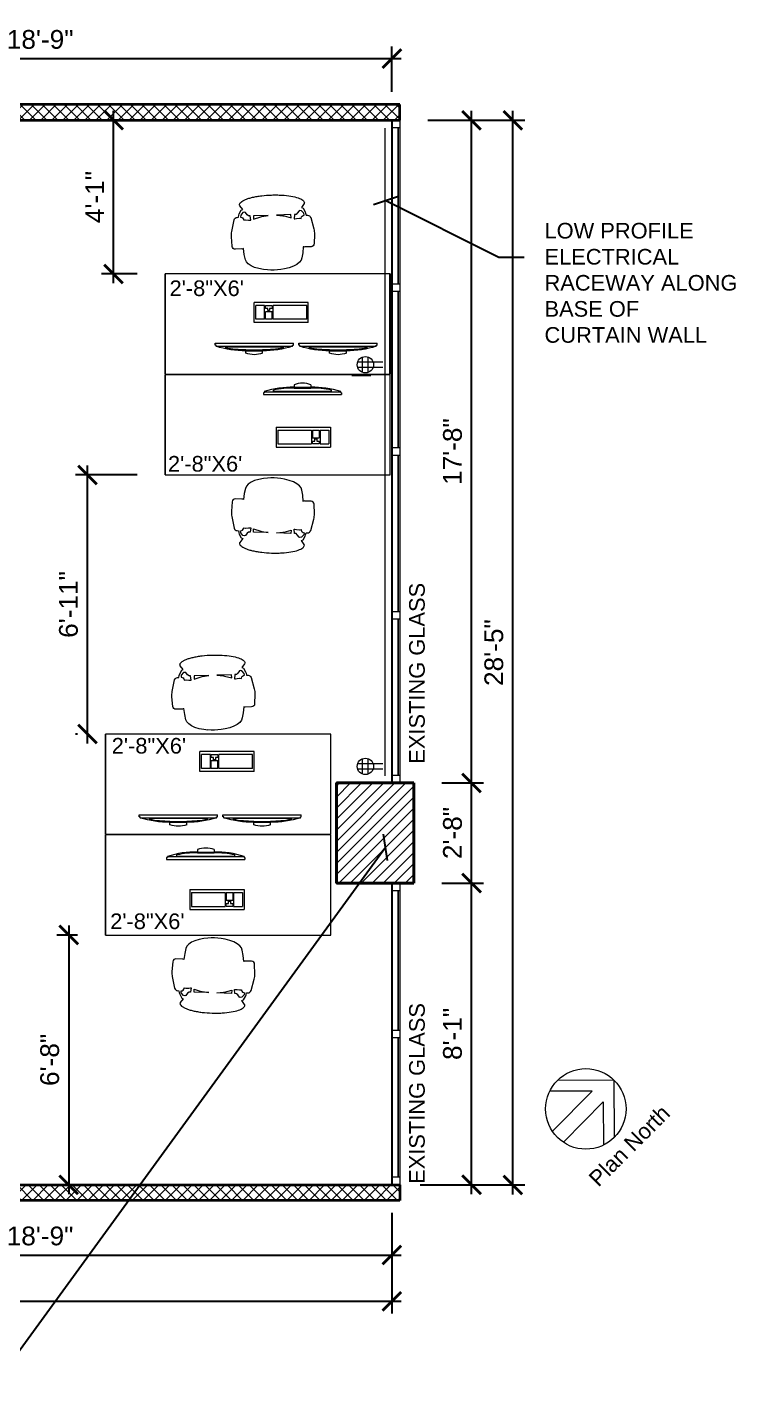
# Model space of a CAD drawing. Extents: x 65572 to 72871, y 30718 to 33858.
# Drawn here: x 66404 to 66630.6, y 32123.5 to 32558.7 of the extents above; entities that cross this region are included whole.
import ezdxf

# ---------------------------------------------------------------- set-up
doc = ezdxf.new("R2010")
doc.units = 0
doc.header["$LTSCALE"] = 0.5
doc.header["$MEASUREMENT"] = 0
doc.linetypes.add('HIDDEN', pattern=[0.375, 0.25, -0.125])
doc.layers.get('0').update_dxf_attribs({"color": 20, "linetype": 'CONTINUOUS'})
doc.layers.get('DEFPOINTS').update_dxf_attribs({"linetype": 'CONTINUOUS', "lineweight": 5})
for name, color, linetype, lineweight in [('Annotations', 40, 'CONTINUOUS', 5), ('Framing', 142, 'CONTINUOUS', 13), ('Hatches', 8, 'CONTINUOUS', 5), ('Layout', 154, 'CONTINUOUS', 5), ('Structure', 7, 'CONTINUOUS', 40), ('Viewed', 150, 'CONTINUOUS', 9), ('Walls', 7, 'CONTINUOUS', 35)]:
    doc.layers.add(name, color=color, linetype=linetype, lineweight=lineweight)
doc.layers.add('Areas', color=240, linetype='CONTINUOUS', lineweight=25, plot=False)
doc.styles.get("Standard").update_dxf_attribs({"font": 'arial.ttf'})
doc.dimstyles.new('ARCH', dxfattribs={"dimscale": 96, "dimtxt": 0.0625, "dimasz": 0.0625, "dimexe": 0.04, "dimexo": 0.09375, "dimgap": 0.03125, "dimtad": 1, "dimdec": 0, "dimrnd": 0.0625, "dimzin": 3, "dimdsep": 46, "dimlunit": 4, "dimtxsty": 'Standard', "dimblk1": 'ARCHTICK', "dimblk2": 'ARCHTICK', "dimsah": 1, "dimcen": 0, "dimdle": 0.03125, "dimclrd": 256, "dimclre": 256, "dimclrt": 256, "dimazin": 0, "dimtfac": 1, "dimtdec": 0, "dimtmove": 2, "dimatfit": 3, "dimldrblk": 'OBLIQUE', "dimfxl": 0.3, "dimfxlon": 1, "dimfrac": 2, "dimarcsym": 0})
pattern_1 = [(45, (63665.679, 30900.0605), (-1.767767, 1.767767), []), (135, (63665.679, 30900.0605), (-1.767767, -1.767767), [])]

# ---------------------------------------------------------------- blocks, each defined once
blk = doc.blocks.new('keyboard')
at = {"color": 0}
for p, q in [((8.72, 0), (-8.72, 0)), ((-8.72, -6.4), (-8.72, 0)), ((8.72, -6.4), (8.72, 0)), ((-5.33, -1), (-8.15, -1)), ((-8.15, -5.4), (-8.15, -1)), ((-5.33, -5.4), (-5.33, -1)), ((-5.03, -1.92), (-5.03, -1)), ((-5.03, -1), (-2.93, -1)), ((-4.3, -1.92), (-5.03, -1.92)), ((-2.92, -3.01), (-5.03, -3.01)), ((-5.03, -5.4), (-5.03, -3.01)), ((-4.3, -2.63), (-4.3, -1.92)), ((-3.71, -2.63), (-4.3, -2.63)), ((-2.93, -1.92), (-3.71, -1.92)), ((-3.71, -1.92), (-3.71, -2.63)), ((-2.93, -1), (-2.93, -1.92)), ((-2.92, -5.4), (-2.92, -3.01)), ((8.22, -1), (-2.62, -1)), ((-2.62, -5.4), (-2.62, -1)), ((8.22, -5.4), (8.22, -1)), ((8.72, -6.4), (-8.72, -6.4)), ((-5.33, -5.4), (-8.15, -5.4)), ((-2.92, -5.4), (-5.03, -5.4)), ((8.22, -5.4), (-2.62, -5.4))]:
    blk.add_line(p, q, dxfattribs=at)
blk = doc.blocks.new('_ArchTick')
at = {"const_width": 0.15}
blk.add_lwpolyline([(-0.5, -0.5), (0.5, 0.5)], dxfattribs=at)
blk = doc.blocks.new('*D19')
at = {"layer": 'Annotations', "linetype": 'ByBlock', "lineweight": -2}
for p, q in [((65921.12, 32180), (65921.12, 32147.36)), ((66520.62, 32179.47), (66520.62, 32147.36)), ((65918.12, 32151.2), (66523.62, 32151.2))]:
    blk.add_line(p, q, dxfattribs=at)
at = {"layer": 'DEFPOINTS', "color": 0}
for p in [(65921.12, 32193.47), (66520.62, 32188.47), (66520.62, 32151.2)]:
    blk.add_point(p, dxfattribs=at)
at = {"layer": 'Annotations', "lineweight": -2, "xscale": 6, "yscale": 6, "zscale": 6}
for p, rotation in [((65921.12, 32151.2), 179.9999999970818), ((66520.62, 32151.2), 359.9999999970818)]:
    blk.add_blockref('_ArchTick', p, dxfattribs=dict(at, rotation=rotation))
at = {"layer": 'Annotations', "insert": (66225.69, 32157.26), "char_height": 6, "attachment_point": 5, "rotation": 360}
blk.add_mtext('50\'-0"', dxfattribs=at)
blk = doc.blocks.new('_Oblique')
at = {"lineweight": -2}
blk.add_line((-0.5, -0.5), (0.5, 0.5), dxfattribs=at)
blk = doc.blocks.new('*D20')
at = {"layer": 'Annotations', "linetype": 'ByBlock', "lineweight": -2}
for p, q in [((66559.32, 32185.41), (66559.32, 32531.91)), ((66547.74, 32528.91), (66563.16, 32528.91)), ((66547.66, 32188.41), (66563.16, 32188.41))]:
    blk.add_line(p, q, dxfattribs=at)
at = {"layer": 'DEFPOINTS', "color": 0}
for p in [(66538.74, 32528.91), (66559.32, 32528.91), (66538.66, 32188.41)]:
    blk.add_point(p, dxfattribs=at)
at = {"layer": 'Annotations', "lineweight": -2, "xscale": 6, "yscale": 6, "zscale": 6}
for p, rotation in [((66559.32, 32528.91), 89.99999999708122), ((66559.32, 32188.41), 269.9999999970812)]:
    blk.add_blockref('_ArchTick', p, dxfattribs=dict(at, rotation=rotation))
at = {"layer": 'Annotations', "insert": (66553.26, 32358.66), "char_height": 6, "attachment_point": 5, "rotation": 90}
blk.add_mtext('28\'-5"', dxfattribs=at)
blk = doc.blocks.new('*D51')
at = {"layer": 'Annotations', "linetype": 'ByBlock', "lineweight": -2}
for p, q in [((66295.55, 32179.52), (66295.55, 32162.16)), ((66520.62, 32179.47), (66520.62, 32162.16)), ((66292.55, 32166), (66523.62, 32166))]:
    blk.add_line(p, q, dxfattribs=at)
at = {"layer": 'DEFPOINTS', "color": 0}
for p in [(66295.55, 32188.52), (66520.62, 32188.47), (66520.62, 32166)]:
    blk.add_point(p, dxfattribs=at)
at = {"layer": 'Annotations', "lineweight": -2, "xscale": 6, "yscale": 6, "zscale": 6, "rotation": 180}
blk.add_blockref('_ArchTick', (66295.55, 32166), dxfattribs=at)
at = {"layer": 'Annotations', "lineweight": -2, "xscale": 6, "yscale": 6, "zscale": 6}
blk.add_blockref('_ArchTick', (66520.62, 32166), dxfattribs=at)
at = {"layer": 'Annotations', "insert": (66408.08, 32172.07), "char_height": 6, "attachment_point": 5}
blk.add_mtext('18\'-9"', dxfattribs=at)
blk = doc.blocks.new('herman miller')
at = {"color": 0, "linetype": 'ByBlock', "lineweight": -2}
for p, q in [((2066, 3309), (2035, 3333)), ((2071, 3322), (2066, 3309)), ((2101, 3339), (2071, 3322)), ((2092, 3309), (2113, 3327)), ((2113, 3343), (2101, 3339)), ((2129, 3346), (2113, 3343)), ((2113, 3327), (2129, 3329)), ((2130, 3358), (2129, 3346)), ((2242, 3404), (2149, 3382)), ((2363, 3404), (2285, 3408)), ((2387, 3326), (2387, 3379)), ((2090, 3296), (2092, 3309)), ((2092, 3289), (2090, 3296)), ((2111, 3275), (2092, 3289)), ((2120, 3264), (2111, 3275)), ((2121, 3251), (2120, 3264)), ((2155, 3248), (2121, 3251)), ((2121, 3223), (2147, 3224)), ((2122, 3104), (2121, 3223)), ((2147, 3224), (2130, 3166)), ((2154, 3304), (2151, 3291)), ((2151, 3291), (2151, 3288)), ((2151, 3288), (2154, 3267)), ((2154, 3267), (2155, 3254)), ((2155, 3254), (2155, 3248)), ((2433, 3309), (2384, 3314)), ((2475, 3300), (2433, 3309)), ((2493, 3293), (2475, 3300)), ((2510, 3279), (2493, 3293)), ((2526, 3257), (2510, 3279)), ((2540, 3229), (2526, 3257)), ((2551, 3195), (2540, 3229)), ((2129, 3157), (2122, 3104)), ((2130, 3166), (2129, 3157)), ((2560, 3157), (2551, 3195)), ((2564, 3125), (2560, 3157)), ((2121, 2920), (2122, 3038)), ((2122, 3038), (2129, 2985)), ((2129, 2985), (2130, 2976)), ((2551, 2947), (2560, 2985)), ((2560, 2985), (2564, 3017)), ((2111, 2868), (2120, 2878)), ((2120, 2878), (2121, 2891)), ((2147, 2918), (2121, 2920)), ((2121, 2891), (2155, 2895)), ((2130, 2976), (2147, 2918)), ((2154, 2875), (2151, 2854)), ((2155, 2888), (2154, 2875)), ((2155, 2895), (2155, 2888)), ((2510, 2863), (2526, 2885)), ((2526, 2885), (2540, 2913)), ((2540, 2913), (2551, 2947)), ((2035, 2810), (2066, 2833)), ((2066, 2833), (2071, 2820)), ((2071, 2820), (2101, 2803)), ((2090, 2846), (2092, 2853)), ((2092, 2833), (2090, 2846)), ((2092, 2853), (2111, 2868)), ((2113, 2816), (2092, 2833)), ((2101, 2803), (2113, 2800)), ((2129, 2813), (2113, 2816)), ((2113, 2800), (2129, 2796)), ((2129, 2796), (2130, 2784)), ((2151, 2854), (2151, 2851)), ((2151, 2851), (2154, 2838)), ((2384, 2828), (2433, 2833)), ((2387, 2764), (2387, 2816)), ((2433, 2833), (2475, 2843)), ((2475, 2843), (2493, 2849)), ((2493, 2849), (2510, 2863)), ((2149, 2760), (2242, 2738)), ((2285, 2734), (2363, 2738))]:
    blk.add_line(p, q, dxfattribs=at)
for centre, radius, start, end in [((2028, 3323), 11.4, 52.4809, 89.3775), ((2154, 3330), 25.4, 181.636, 262.725), ((2155, 3357), 25.4, 103.3925, 178.698), ((2277, 3256), 152, 87.0643, 103.3925), ((2362, 3379), 25.4, 0, 87.0643), ((2362, 3326), 25.4, 332.4862, 0), ((2154, 3330), 25.4, 262.725, 269.798), ((2135, 3071), 432, 352.8004, 7.1996), ((2028, 2819), 11.4, 270.6225, 307.5191), ((2154, 2812), 25.4, 97.275, 178.364), ((2155, 2785), 25.4, 181.302, 256.6075), ((2154, 2812), 25.4, 90.202, 97.275), ((2362, 2764), 25.4, 272.9357, 0), ((2362, 2816), 25.4, 0, 27.5138), ((2277, 2886), 152, 256.6075, 272.9357)]:
    blk.add_arc(centre, radius, start, end, dxfattribs=at)
blk.add_open_spline([(2028, 3335), (2025, 3335), (2017, 3333), (2006, 3323), (1996, 3307), (1986, 3285), (1977, 3258), (1970, 3227), (1964, 3191), (1958, 3140), (1956, 3085), (1957, 3030), (1961, 2976), (1969, 2913), (1986, 2854), (2002, 2822), (2017, 2810), (2025, 2807), (2028, 2807)], degree=3, knots=[0, 0, 0, 0, 0.05, 0.1, 0.15, 0.2, 0.25, 0.3, 0.35, 0.4, 0.5, 0.55, 0.6, 0.7, 0.8, 0.9, 0.95, 1, 1, 1, 1], dxfattribs=at)
blk = doc.blocks.new('*D57')
at = {"layer": 'Annotations', "linetype": 'ByBlock', "lineweight": -2}
for p, q in [((66546.1, 32185.47), (66546.1, 32287.97)), ((66536.62, 32284.97), (66549.94, 32284.97)), ((66529.62, 32188.47), (66549.94, 32188.47))]:
    blk.add_line(p, q, dxfattribs=at)
at = {"layer": 'DEFPOINTS', "color": 0}
for p in [(66527.62, 32284.97), (66546.1, 32284.97), (66520.62, 32188.47)]:
    blk.add_point(p, dxfattribs=at)
at = {"layer": 'Annotations', "lineweight": -2, "xscale": 6, "yscale": 6, "zscale": 6}
for p, rotation in [((66546.1, 32284.97), 90), ((66546.1, 32188.47), 270)]:
    blk.add_blockref('_ArchTick', p, dxfattribs=dict(at, rotation=rotation))
at = {"layer": 'Annotations', "insert": (66540.03, 32236.72), "char_height": 6, "attachment_point": 5, "rotation": 90}
blk.add_mtext('8\'-1"', dxfattribs=at)
blk = doc.blocks.new('*D58')
at = {"layer": 'Annotations', "linetype": 'ByBlock', "lineweight": -2}
for p, q in [((66536.62, 32316.97), (66549.94, 32316.97)), ((66546.1, 32281.97), (66546.1, 32319.97)), ((66536.62, 32284.97), (66549.94, 32284.97))]:
    blk.add_line(p, q, dxfattribs=at)
at = {"layer": 'DEFPOINTS', "color": 0}
for p in [(66527.62, 32316.97), (66546.1, 32316.97), (66527.62, 32284.97)]:
    blk.add_point(p, dxfattribs=at)
at = {"layer": 'Annotations', "lineweight": -2, "xscale": 6, "yscale": 6, "zscale": 6}
for p, rotation in [((66546.1, 32316.97), 90), ((66546.1, 32284.97), 270)]:
    blk.add_blockref('_ArchTick', p, dxfattribs=dict(at, rotation=rotation))
at = {"layer": 'Annotations', "insert": (66540.03, 32300.97), "char_height": 6, "attachment_point": 5, "rotation": 90}
blk.add_mtext('2\'-8"', dxfattribs=at)
blk = doc.blocks.new('*D59')
at = {"layer": 'Annotations', "linetype": 'ByBlock', "lineweight": -2}
for p, q in [((66546.1, 32313.97), (66546.1, 32531.91)), ((66532.12, 32528.91), (66549.94, 32528.91)), ((66536.62, 32316.97), (66549.94, 32316.97))]:
    blk.add_line(p, q, dxfattribs=at)
at = {"layer": 'DEFPOINTS', "color": 0}
for p in [(66523.12, 32528.91), (66546.1, 32528.91), (66527.62, 32316.97)]:
    blk.add_point(p, dxfattribs=at)
at = {"layer": 'Annotations', "lineweight": -2, "xscale": 6, "yscale": 6, "zscale": 6}
for p, rotation in [((66546.1, 32528.91), 90), ((66546.1, 32316.97), 270)]:
    blk.add_blockref('_ArchTick', p, dxfattribs=dict(at, rotation=rotation))
at = {"layer": 'Annotations', "insert": (66540.03, 32422.94), "char_height": 6, "attachment_point": 5, "rotation": 90}
blk.add_mtext('17\'-8"', dxfattribs=at)
blk = doc.blocks.new('*D60')
at = {"layer": 'Annotations', "linetype": 'ByBlock', "lineweight": -2}
for p, q in [((66295.62, 32537.97), (66295.62, 32552.5)), ((66520.62, 32537.97), (66520.62, 32552.5)), ((66292.62, 32548.66), (66523.62, 32548.66))]:
    blk.add_line(p, q, dxfattribs=at)
at = {"layer": 'DEFPOINTS', "color": 0}
for p in [(66520.62, 32548.66), (66295.62, 32528.97), (66520.62, 32528.97)]:
    blk.add_point(p, dxfattribs=at)
at = {"layer": 'Annotations', "lineweight": -2, "xscale": 6, "yscale": 6, "zscale": 6, "rotation": 180}
blk.add_blockref('_ArchTick', (66295.62, 32548.66), dxfattribs=at)
at = {"layer": 'Annotations', "lineweight": -2, "xscale": 6, "yscale": 6, "zscale": 6}
blk.add_blockref('_ArchTick', (66520.62, 32548.66), dxfattribs=at)
at = {"layer": 'Annotations', "insert": (66408.12, 32554.73), "char_height": 6, "attachment_point": 5}
blk.add_mtext('18\'-9"', dxfattribs=at)
blk = doc.blocks.new('monitor')
at = {"color": 0, "linetype": 'ByBlock', "lineweight": -2}
for p, q in [((-12.52, 0.6), (-12.52, 0)), ((-12.52, 0.6), (-12.52, 0)), ((-12.22, 0.6), (-12.52, 0.6)), ((-12.52, 0), (12.52, 0)), ((-12.22, 0.95), (12.22, 0.95)), ((-12.22, 0.95), (-12.22, 0.6)), ((-9.24, 1.1), (-9.24, 1.45)), ((-9.24, 1.1), (-9.24, 1.45)), ((-9.24, 1.1), (9.24, 1.1)), ((-2.68, 3.17), (-2.68, 2.38)), ((-2.68, 2.38), (2.68, 2.38)), ((-2.68, 2.09), (2.68, 2.09)), ((2.68, 3.17), (2.68, 2.38)), ((9.24, 1.1), (9.24, 1.45)), ((12.22, 0.95), (12.22, 0.6)), ((12.22, 0.6), (12.52, 0.6)), ((12.52, 0.6), (12.52, 0))]:
    blk.add_line(p, q, dxfattribs=at)
for centre, radius, start, end in [((-3.23, -26.48), 28.87, 88.9181, 108.1434), ((-3.23, -26.48), 28.58, 88.9181, 102.1432), ((0, -3.88), 7.54, 69.1704, 110.8296), ((3.23, -26.48), 28.87, 71.8566, 91.0819), ((3.23, -26.48), 28.58, 77.8568, 91.0819)]:
    blk.add_arc(centre, radius, start, end, dxfattribs=at)
blk = doc.blocks.new('*D111')
at = {"layer": 'Annotations', "lineweight": -2}
for p, q in [((66423.25, 32329.63), (66423.25, 32418.47)), ((66439.11, 32415.47), (66419.41, 32415.47)), ((66420.05, 32332.63), (66419.41, 32332.63))]:
    blk.add_line(p, q, dxfattribs=at)
at = {"layer": 'DEFPOINTS', "color": 0}
for p in [(66423.25, 32415.47), (66448.11, 32415.47), (66429.05, 32332.63)]:
    blk.add_point(p, dxfattribs=at)
at = {"layer": 'Annotations', "lineweight": -2, "xscale": 6, "yscale": 6, "zscale": 6}
for p, rotation in [((66423.25, 32415.47), 90), ((66423.25, 32332.63), 270)]:
    blk.add_blockref('_ArchTick', p, dxfattribs=dict(at, rotation=rotation))
at = {"layer": 'Annotations', "insert": (66417.19, 32374.05), "char_height": 6, "attachment_point": 5, "rotation": 90}
blk.add_mtext('6\'-11"', dxfattribs=at)
blk = doc.blocks.new('*D125')
at = {"layer": 'Annotations', "lineweight": -2}
for p, q in [((66431.58, 32476.76), (66431.58, 32531.97)), ((66439.11, 32528.97), (66427.74, 32528.97)), ((66439.11, 32479.76), (66427.74, 32479.76))]:
    blk.add_line(p, q, dxfattribs=at)
at = {"layer": 'DEFPOINTS', "color": 0}
for p in [(66431.58, 32528.97), (66448.11, 32528.97), (66448.11, 32479.76)]:
    blk.add_point(p, dxfattribs=at)
at = {"layer": 'Annotations', "lineweight": -2, "xscale": 6, "yscale": 6, "zscale": 6}
for p, rotation in [((66431.58, 32528.97), 90), ((66431.58, 32479.76), 270)]:
    blk.add_blockref('_ArchTick', p, dxfattribs=dict(at, rotation=rotation))
at = {"layer": 'Annotations', "insert": (66425.57, 32504.36), "char_height": 6, "attachment_point": 5, "rotation": 90}
blk.add_mtext('4\'-1"', dxfattribs=at)
blk = doc.blocks.new('*D126')
at = {"layer": 'Annotations', "lineweight": -2}
for p, q in [((66420.05, 32268.35), (66413.41, 32268.35)), ((66417.25, 32271.35), (66417.25, 32185.47)), ((66420.05, 32188.47), (66413.41, 32188.47))]:
    blk.add_line(p, q, dxfattribs=at)
at = {"layer": 'DEFPOINTS', "color": 0}
for p in [(66429.05, 32268.35), (66417.25, 32188.47), (66429.05, 32188.47)]:
    blk.add_point(p, dxfattribs=at)
at = {"layer": 'Annotations', "lineweight": -2, "xscale": 6, "yscale": 6, "zscale": 6}
for p, rotation in [((66417.25, 32268.35), 90), ((66417.25, 32188.47), 270)]:
    blk.add_blockref('_ArchTick', p, dxfattribs=dict(at, rotation=rotation))
at = {"layer": 'Annotations', "insert": (66411.19, 32228.41), "char_height": 6, "attachment_point": 5, "rotation": 90}
blk.add_mtext('6\'-8"', dxfattribs=at)

msp = doc.modelspace()

# ---------------------------------------------------------------- hatches: boundary and pattern name
at = {"layer": 'Hatches'}
h = msp.add_hatch(dxfattribs=at)
h.set_pattern_fill('ANSI37', color=256, scale=20, style=0)
h.set_pattern_definition(pattern_1)
h.paths.add_polyline_path([(66290.622504, 32440.968035), (66132.622504, 32440.968035), (66132.622504, 32389.468035), (65921.122504, 32389.468035), (65921.122504, 32384.468035), (66132.622504, 32384.468035), (66132.622504, 32297.468035), (66141.622504, 32297.468035), (66141.622504, 32302.468035), (66137.622504, 32302.468035), (66137.622504, 32435.968035), (66295.622504, 32435.968035), (66295.622504, 32528.968035), (66523.122504, 32528.968035), (66523.122504, 32533.968035), (66295.622504, 32533.968035), (66295.622504, 32534.513038), (66290.622504, 32534.525016)])
h = msp.add_hatch(dxfattribs=at)
h.set_pattern_fill('ANSI31', color=256, scale=20, style=0)
h.set_pattern_definition([(45, (63665.679, 30900.0605), (-1.767767, 1.767767), [])])
h.paths.add_polyline_path([(66502.872504, 32316.968035), (66527.622504, 32316.968035), (66527.622504, 32284.968035), (66502.872504, 32284.968035)])
h = msp.add_hatch(dxfattribs=at)
h.set_pattern_fill('ANSI37', color=256, scale=20, style=0)
h.set_pattern_definition(pattern_1)
h.paths.add_polyline_path([(66349.622504, 32141.767797), (66354.622504, 32141.767797), (66354.622504, 32183.468035), (66523.122504, 32183.468035), (66523.122504, 32188.468035), (65921.122504, 32188.468035), (65921.122504, 32183.468035), (66063.622504, 32183.468035), (66063.622504, 32141.767797), (66068.622504, 32141.767797), (66068.622504, 32183.468035), (66206.622504, 32183.468035), (66206.622504, 32141.767797), (66211.622504, 32141.767797), (66211.622504, 32183.468035), (66349.622504, 32183.468035)])

# ---------------------------------------------------------------- linework, layer by layer
at = {"color": 0}
msp.add_line((66520.106694, 32447.756865), (66520.106694, 32479.756865), dxfattribs=at)
at = {"layer": 'Annotations', "linetype": 'HIDDEN'}
msp.add_line((66518.333691, 32526.33906), (66518.333691, 32319.14048), dxfattribs=at)
at = {"layer": 'Annotations'}
for p, q in [((66517.771191, 32451.59025), (66509.665259, 32451.59025)), ((66511.273187, 32448.242008), (66511.273187, 32453.196439)), ((66513.023187, 32448.246712), (66513.023187, 32453.191735)), ((66513.836393, 32447.219223), (66507.836393, 32447.219223)), ((66517.771191, 32449.848197), (66509.671912, 32449.848197)), ((66511.273187, 32319.787603), (66511.273187, 32324.742035)), ((66513.023187, 32319.792307), (66513.023187, 32324.737331)), ((66517.771191, 32323.135846), (66509.665259, 32323.135846)), ((66517.771191, 32321.393792), (66509.671912, 32321.393792)), ((66591.646444, 32221.966636), (66573.581755, 32221.863632)), ((66591.646444, 32221.966636), (66591.774194, 32203.902104)), ((66584.706477, 32218.442264), (66571.083022, 32218.364584)), ((66584.706477, 32218.442264), (66572.11416, 32205.688061)), ((66588.211006, 32214.982217), (66575.583079, 32202.191945)), ((66588.211006, 32214.982217), (66588.308778, 32201.156843))]:
    msp.add_line(p, q, dxfattribs=at)
for centre, radius in [((66512.141534, 32450.719223), 2.625), ((66512.141534, 32322.264819), 2.625), ((66582.666448, 32212.734371), 12.879249)]:
    msp.add_circle(centre, radius, dxfattribs=at)
at = {"layer": 'Areas'}
msp.add_lwpolyline([(66063.622504, 32188.468035), (66063.622504, 32297.468035), (66270.622504, 32297.468035), (66270.622504, 32285.968035), (66295.622504, 32285.968035), (66295.622504, 32528.968035), (66520.622504, 32528.968035), (66520.622504, 32316.968035), (66502.872504, 32316.968035), (66502.872504, 32284.968035), (66520.622504, 32284.968035), (66520.622504, 32188.468035)], close=True, dxfattribs=at)
at = {"layer": 'Framing'}
for p, q in [((66511.122504, 32528.968035), (66511.122504, 32528.914212)), ((66520.622504, 32528.968035), (66520.622504, 32526.468035)), ((66523.122504, 32528.968035), (66520.622504, 32528.968035)), ((66523.122504, 32526.468035), (66520.622504, 32526.468035)), ((66522.504393, 32526.468035), (66522.504393, 32476.593035)), ((66522.622504, 32526.468035), (66522.504393, 32526.468035)), ((66522.622504, 32526.468035), (66522.622504, 32476.593035)), ((66523.122504, 32528.968035), (66523.122504, 32526.468035)), ((66523.122504, 32528.968035), (66523.122504, 32528.914212)), ((66523.122504, 32528.914212), (66523.199345, 32528.914212)), ((66520.622504, 32476.593035), (66520.622504, 32474.093035)), ((66520.622504, 32476.593035), (66523.122504, 32476.593035)), ((66523.122504, 32474.093035), (66520.622504, 32474.093035)), ((66522.504393, 32476.593035), (66522.622504, 32476.593035)), ((66522.504393, 32474.093035), (66522.504393, 32424.218035)), ((66522.622504, 32474.093035), (66522.504393, 32474.093035)), ((66522.622504, 32474.093035), (66522.622504, 32424.218035)), ((66523.122504, 32476.593035), (66523.122504, 32474.093035)), ((66520.622504, 32424.218035), (66520.622504, 32421.718035)), ((66520.622504, 32424.218035), (66523.122504, 32424.218035)), ((66523.122504, 32421.718035), (66520.622504, 32421.718035)), ((66522.504393, 32424.218035), (66522.622504, 32424.218035)), ((66522.504393, 32421.718035), (66522.504393, 32371.843035)), ((66522.622504, 32421.718035), (66522.504393, 32421.718035)), ((66522.622504, 32421.718035), (66522.622504, 32371.843035)), ((66523.122504, 32424.218035), (66523.122504, 32421.718035)), ((66520.622504, 32371.843035), (66520.622504, 32369.343035)), ((66520.622504, 32371.843035), (66523.122504, 32371.843035)), ((66523.122504, 32369.343035), (66520.622504, 32369.343035)), ((66522.504393, 32371.843035), (66522.622504, 32371.843035)), ((66522.504393, 32369.343035), (66522.504393, 32319.468035)), ((66522.622504, 32369.343035), (66522.504393, 32369.343035)), ((66522.622504, 32369.343035), (66522.622504, 32319.468035)), ((66523.122504, 32371.843035), (66523.122504, 32369.343035)), ((66520.622504, 32319.468035), (66520.622504, 32316.968035)), ((66520.622504, 32319.468035), (66523.122504, 32319.468035)), ((66520.622504, 32316.968035), (66523.122504, 32316.968035)), ((66522.504393, 32319.468035), (66522.622504, 32319.468035)), ((66523.122504, 32319.468035), (66523.122504, 32316.968035)), ((66520.622504, 32284.968035), (66520.622504, 32282.468035)), ((66523.122504, 32284.968035), (66520.622504, 32284.968035)), ((66523.122504, 32282.468035), (66520.622504, 32282.468035)), ((66522.504393, 32282.468035), (66522.504393, 32237.968035)), ((66522.622504, 32282.468035), (66522.504393, 32282.468035)), ((66522.622504, 32282.468035), (66522.622504, 32237.968035)), ((66523.122504, 32284.968035), (66523.122504, 32282.468035)), ((66523.122504, 32284.968035), (66523.122504, 32284.914212)), ((66523.199345, 32284.914212), (66523.122504, 32284.914212)), ((66520.622504, 32237.968035), (66520.622504, 32235.468035)), ((66520.622504, 32237.968035), (66523.122504, 32237.968035)), ((66522.504393, 32237.968035), (66522.622504, 32237.968035)), ((66523.122504, 32237.968035), (66523.122504, 32235.468035)), ((66523.122504, 32235.468035), (66520.622504, 32235.468035)), ((66522.504393, 32235.468035), (66522.504393, 32190.968035)), ((66522.622504, 32235.468035), (66522.504393, 32235.468035)), ((66522.622504, 32235.468035), (66522.622504, 32190.968035)), ((66520.622504, 32190.968035), (66520.622504, 32188.468035)), ((66520.622504, 32190.968035), (66523.122504, 32190.968035)), ((66522.504393, 32190.968035), (66522.622504, 32190.968035)), ((66523.122504, 32190.968035), (66523.122504, 32188.468035)), ((66520.622504, 32188.468035), (66523.122504, 32188.468035)), ((66523.199345, 32188.414212), (66523.122504, 32188.414212))]:
    msp.add_line(p, q, dxfattribs=at)
at = {"layer": 'Layout', "linetype": 'ByBlock'}
for p, q in [((66448.106694, 32447.756865), (66448.106694, 32479.756865)), ((66520.106694, 32479.756865), (66448.106694, 32479.756865)), ((66448.106694, 32479.756865), (66448.106694, 32447.756865)), ((66520.106694, 32447.756865), (66520.106694, 32479.756865)), ((66448.106694, 32447.756865), (66520.106694, 32447.756865)), ((66448.106694, 32415.473555), (66448.106694, 32447.473555)), ((66520.106694, 32447.473555), (66448.106694, 32447.473555)), ((66448.106694, 32447.473555), (66448.106694, 32415.473555)), ((66520.106694, 32415.473555), (66520.106694, 32447.473555)), ((66448.106694, 32415.473555), (66520.106694, 32415.473555)), ((66429.054344, 32300.629497), (66429.054344, 32332.629497)), ((66501.054344, 32332.629497), (66429.054344, 32332.629497)), ((66429.054344, 32332.629497), (66429.054344, 32300.629497)), ((66501.054344, 32300.629497), (66501.054344, 32332.629497)), ((66501.054344, 32300.629497), (66501.054344, 32332.629497)), ((66429.054344, 32300.629497), (66501.054344, 32300.629497)), ((66429.054344, 32268.346186), (66429.054344, 32300.346186)), ((66501.054344, 32300.346186), (66429.054344, 32300.346186)), ((66429.054344, 32300.346186), (66429.054344, 32268.346186)), ((66501.054344, 32268.346186), (66501.054344, 32300.346186)), ((66429.054344, 32268.346186), (66501.054344, 32268.346186))]:
    msp.add_line(p, q, dxfattribs=at)
at = {"layer": 'Structure'}
for p, q in [((66502.872504, 32316.968035), (66502.872504, 32284.968035)), ((66527.622504, 32316.968035), (66502.872504, 32316.968035)), ((66527.622504, 32316.968035), (66527.622504, 32284.968035)), ((66527.622504, 32284.968035), (66502.872504, 32284.968035))]:
    msp.add_line(p, q, dxfattribs=at)
at = {"layer": 'Viewed'}
for p, q in [((66520.622504, 32526.468035), (66520.622504, 32476.593035)), ((66523.122504, 32526.468035), (66523.122504, 32476.593035)), ((66520.622504, 32474.093035), (66520.622504, 32424.218035)), ((66523.122504, 32474.093035), (66523.122504, 32424.218035)), ((66520.622504, 32421.718035), (66520.622504, 32371.843035)), ((66523.122504, 32421.718035), (66523.122504, 32371.843035)), ((66520.622504, 32369.343035), (66520.622504, 32319.468035)), ((66523.122504, 32369.343035), (66523.122504, 32319.468035)), ((66520.622504, 32282.468035), (66520.622504, 32237.968035)), ((66523.122504, 32282.468035), (66523.122504, 32237.968035)), ((66520.622504, 32235.468035), (66520.622504, 32190.968035)), ((66523.122504, 32235.468035), (66523.122504, 32190.968035))]:
    msp.add_line(p, q, dxfattribs=at)
at = {"layer": 'Walls'}
for p, q in [((66523.122504, 32533.968035), (66290.622504, 32533.968035)), ((66523.122504, 32528.968035), (66523.122504, 32533.968035)), ((66295.622504, 32528.968035), (66523.122504, 32528.968035)), ((65921.122504, 32188.468035), (66523.122504, 32188.468035)), ((66523.122504, 32188.468035), (66523.122504, 32183.468035)), ((66523.122504, 32183.468035), (66354.622504, 32183.468035))]:
    msp.add_line(p, q, dxfattribs=at)

# ---------------------------------------------------------------- block references
at = {"layer": 'Layout', "yscale": 0.03937007874015746, "zscale": 0.03937007874015746}
for p, xscale, rotation in [((66600.603512, 32585.789498), -0.03937007874015742, 91.79892007067559), ((66600.603512, 32309.724233), 0.03937007874015742, 88.2010799293244), ((66581.551162, 32438.662129), -0.03937007874015742, 91.79892007067559), ((66581.551162, 32162.596865), 0.03937007874015743, 88.2010799293244)]:
    msp.add_blockref('herman miller', p, dxfattribs=dict(at, xscale=xscale, rotation=rotation))
at = {"layer": 'Layout', "linetype": 'ByBlock', "xscale": 0.9958471760944225, "yscale": 0.9958471760944225, "zscale": 0.9958471760944225}
for p in [(66485.205974, 32470.634994), (66467.873604, 32327.024019)]:
    msp.add_blockref('keyboard', p, dxfattribs=at)
at = {"layer": 'Layout', "xscale": -1, "rotation": 180.0000000000023}
for p in [(66476.593085, 32457.589812), (66503.388654, 32457.589812), (66452.322485, 32306.782865), (66479.118055, 32306.782865)]:
    msp.add_blockref('monitor', p, dxfattribs=at)
at = {"layer": 'Layout', "rotation": 359.9999999999977}
for p in [(66492.025481, 32441.161464), (66461.097642, 32292.510759)]:
    msp.add_blockref('monitor', p, dxfattribs=at)
at = {"layer": 'Layout', "linetype": 'ByBlock', "xscale": 0.9958471760944225, "yscale": 0.9958471760944225, "zscale": 0.9958471760944225, "rotation": 180}
for p in [(66492.321256, 32424.385167), (66464.690842, 32276.517456)]:
    msp.add_blockref('keyboard', p, dxfattribs=at)

# ---------------------------------------------------------------- texts
at = {"layer": 'Annotations', "char_height": 5, "attachment_point": 1}
for s, insert, width in [('{LOW PROFILE ELECTRICAL RACEWAY ALONG BASE OF CURTAIN WALL}', (66569.446, 32496.095055), 62.36400047), ('2\'-8"X6\'', (66449.50239, 32477.685154), 60.99887021), ('2\'-8"X6\'', (66449.002214, 32421.544558), 60.99887021), ('2\'-8"X6\'', (66431.012577, 32331.379271), 60.99887021), ('2\'-8"X6\'', (66430.512401, 32275.238676), 60.99887021)]:
    msp.add_mtext(s, dxfattribs=dict(at, insert=insert, width=width))
at = {"layer": 'Annotations', "char_height": 5, "width": 91.22024859, "attachment_point": 1, "rotation": 90}
for insert in [(66526.137725, 32323.133132), (66526.137725, 32188.751443)]:
    msp.add_mtext('{EXISTING GLASS}', dxfattribs=dict(at, insert=insert))
at = {"layer": 'Annotations', "insert": (66583.138294, 32191.080602), "char_height": 5, "attachment_point": 1, "rotation": 45}
msp.add_mtext_dynamic_manual_height_columns('Plan North', width=87.48040342, gutter_width=2.5, heights=[0], dxfattribs=at)

# ---------------------------------------------------------------- dimensions: what is measured, and where the dimension line sits
at = {"layer": 'Annotations', "linetype": 'ByBlock'}
for base, p1, p2, picture, middle in [((66520.622504, 32548.664796), (66295.622504, 32528.968035), (66520.622504, 32528.968035), '*D60', (66408.122504, 32554.727796)), ((66520.622504, 32166.003401), (66295.545662, 32188.521859), (66520.622504, 32188.468035), '*D51', (66408.084083, 32172.066401))]:
    dim = msp.add_linear_dim(base=base, p1=p1, p2=p2, dimstyle='ARCH', dxfattribs=at)
    dim.commit()
    dim.dimension.update_dxf_attribs({"geometry": picture, "text_midpoint": middle})
at = {"layer": 'Annotations'}
for p1, p2, distance, picture, middle in [((66448.106694, 32479.756865), (66448.106694, 32528.968035), 16.527878, '*D125', (66425.566816, 32504.36245)), ((66429.054344, 32268.346186), (66429.054344, 32188.468035), -11.805993, '*D126', (66411.185351, 32228.407111))]:
    dim = msp.add_aligned_dim(p1=p1, p2=p2, distance=distance, dimstyle='ARCH', dxfattribs=at)
    dim.commit()
    dim.dimension.update_dxf_attribs({"geometry": picture, "text_midpoint": middle})
at = {"layer": 'Annotations', "linetype": 'ByBlock'}
for base, p1, p2, angle, picture, middle in [((66546.095233, 32528.914212), (66527.622504, 32316.968035), (66523.122504, 32528.914212), 90, '*D59', (66540.032233, 32422.941123)), ((66559.3182388616, 32528.9142116655), (66538.6642675115, 32188.414211666), (66538.7411089131, 32528.9142116666), 89.9999999971, '*D20', (66553.2552388529, 32358.6642116655)), ((66546.095233, 32316.968035), (66527.622504, 32284.968035), (66527.622504, 32316.968035), 90, '*D58', (66540.032233, 32300.968035)), ((66546.0952328628, 32284.9680352173), (66520.6225037021, 32188.4680352172), (66527.6225037021, 32284.9680352173), 90, '*D57', (66540.0322328628, 32236.7180352173))]:
    dim = msp.add_linear_dim(base=base, p1=p1, p2=p2, angle=angle, dimstyle='ARCH', dxfattribs=at)
    dim.commit()
    dim.dimension.update_dxf_attribs({"geometry": picture, "text_midpoint": middle})
at = {"layer": 'Annotations'}
dim = msp.add_linear_dim(base=(66423.251086, 32415.473555), p1=(66429.054344, 32332.629497), p2=(66448.106694, 32415.473555), angle=90, dimstyle='ARCH', dxfattribs=at)
dim.commit()
dim.dimension.update_dxf_attribs({"geometry": '*D111', "text_midpoint": (66417.188086, 32374.051526)})
at = {"layer": 'Annotations', "linetype": 'ByBlock'}
dim = msp.add_linear_dim(base=(66520.6225037002, 32151.1953242709), p1=(65921.1225036932, 32193.4680352172), p2=(66520.6225037021, 32188.4680352172), angle=359.9999999971, dimstyle='ARCH', dxfattribs=at)
dim.commit()
dim.dimension.update_dxf_attribs({"geometry": '*D19', "text_midpoint": (66225.689949139, 32157.2587622125), "dimtype": 160})

# ---------------------------------------------------------------- leaders
for points in [[(66518.72489, 32503.199144), (66554.818493, 32485.147838), (66562.948031, 32485.147838)], [(66518.612127, 32296.367112), (66392.799691, 32123.549992), (66344.439076, 32123.549992)]]:
    msp.add_leader(points, dimstyle='ARCH', dxfattribs=at)

doc.saveas('drawing.dxf')
